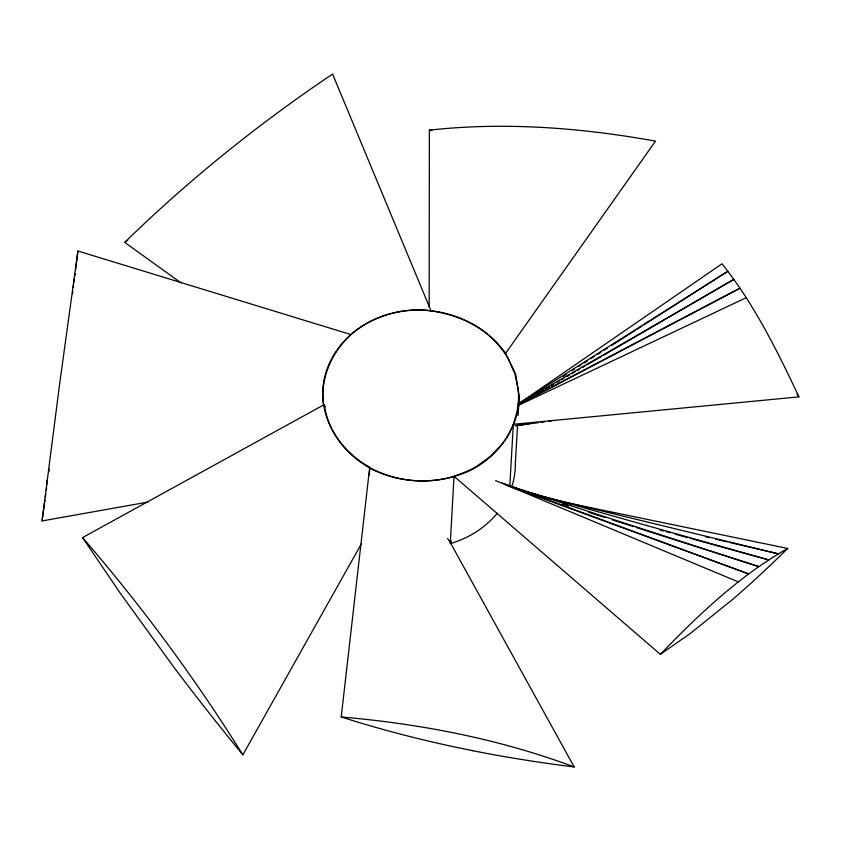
<?xml version="1.0" encoding="UTF-8"?>
<svg xmlns="http://www.w3.org/2000/svg" width="841" height="841" viewBox="0 0 841 841"><rect width="100%" height="100%" fill="white"/><g stroke="black" fill="none" stroke-linecap="round" stroke-linejoin="round"><path stroke-width="1.26" d="M429.162 306.797L429.362 130.134C504.747 121.798 581.078 127.695 655.517 141.13L505.609 353.325L515.638 374.045L519.223 396.237L518.109 415.538M369.22 475.323L369.882 467.302L363.827 463.685A97.472 84.92 3.3 0 1 324.248 404.605L323.428 404.679L322.744 391.885A98.292 85.635 3.3 0 1 333.677 355.112L337.294 349.593A98.292 85.635 3.3 0 1 420.069 309.982C453.299 310.781 486.172 325.835 505.609 353.325M509.793 486.077L513.346 424.306L516.994 412.048L518.182 403.648A81.335 70.865 3.3 0 0 518.024 388.826L514.976 374.192L508.963 360.253A81.367 70.886 3.3 0 0 500.332 347.365C481.147 323.154 450.24 311.569 420.08 309.856A98.292 85.635 3.3 0 0 350.865 334.55L77.929 251.007L59.543 384.694L42.05 520.936L147.89 502.088M517.583 424.547L515.365 463.16A98.292 85.635 3.3 0 1 512.243 485.31M472.863 750.729C428.416 741.867 384.4 730.766 341.225 716.963L369.672 467.596C395.186 481.588 426.271 484.7 454.129 476.384L660.353 654.351L690.167 633.557L732.154 599.822A911.476 226.828 -59.3 0 0 787.702 548.448L560.18 501.394M431.233 311.328L332.584 74.05C258.492 123.869 188.626 180.037 124.71 242.397L181.099 282.923M75.532 269.887L77.929 251.007M72.473 293.803L72.799 291.28M73.283 287.506L73.598 284.983M73.924 282.471L74.407 278.697M74.733 276.174L75.049 273.661M519.223 396.237C518.96 427.932 498.534 455.959 470.876 470.151C439.99 484.752 403.365 484.332 372.616 469.572C344.757 455.044 323.722 427.133 322.713 395.081C323.196 371.848 333.888 350.329 350.855 334.665M451.491 540.984L450.271 543.297L454.035 476.164L462.981 472.968A81.335 70.865 3.3 0 0 477.625 465.641L490.587 456.232L501.352 444.9A81.335 70.865 3.3 0 0 509.709 432.116L513.346 424.306L798.95 396.868C777.105 350.529 754.083 304.032 721.988 263.801L519.749 403.028M325.215 406.928A400.421 116.394 60.7 0 0 324.248 404.605L82.555 537.588L120.179 593.105L173.057 666.114A911.476 323.091 50.7 0 0 242.86 754.84L361.241 544.074M660.353 654.351C698.682 614.592 739.376 575.864 787.702 548.437M563.291 376.316L566.603 374.203M572.132 370.671L574.34 369.262M578.755 366.445L580.963 365.036M584.274 362.913L587.596 360.8M590.908 358.686L594.219 356.573M597.53 354.45L600.852 352.337M604.164 350.224L607.475 348.111M611.891 345.283L635.092 330.471M637.299 329.062L641.715 326.245M643.922 324.836L727.875 271.233L518.014 404.037M519.549 404.101L521.819 402.786M525.215 400.81L527.486 399.486M530.892 397.509L533.152 396.185M535.423 394.86L537.693 393.546M541.089 391.57L543.36 390.245M545.63 388.92L549.036 386.944M551.297 385.63L553.567 384.305M556.973 382.329L559.233 381.005M561.504 379.69L563.775 378.366M567.181 376.39L569.441 375.065M571.712 373.751L575.118 371.764M577.378 370.45L579.649 369.125M583.055 367.149L585.325 365.824M587.586 364.51L601.199 356.584M603.47 355.27L733.878 279.37L518.35 403.995M519.885 404.122L740.006 288.2L518.687 404.332M519.055 405.057L746.23 297.703M516.416 425.777L529.357 423.549M531.943 423.097L534.529 422.655M515.018 425.809L538.387 422.655M540.984 422.298L544.873 421.772M548.774 421.246L551.37 420.899M341.225 716.963C420.521 723.838 499.491 739.008 574.172 766.95L450.124 542.287A400.421 196.416 5.9 0 0 447.591 538.513M705.515 536.8L709.352 537.693M715.733 539.197L727.234 541.877M729.788 542.477L778.335 553.841L541.415 496.285M535.044 494.739L538.86 495.664M659.985 530.019L663.78 531.06M666.303 531.754L670.098 532.795M675.155 534.182L687.801 537.662M690.324 538.356L768.716 559.896L516.321 488.747M562.471 503.98L568.726 505.977M588.732 512.358L604.994 517.541M612.5 519.927L633.757 526.708M636.259 527.507L758.824 566.603L505.084 484.416M506.219 485.099L748.7 573.93L502.34 483.028M495.612 480.579L738.345 581.898M82.555 537.588C141.456 605.762 195.196 678.393 242.86 754.84M796.921 393.998L798.95 396.868M46.938 480.316L47.254 480.978M497.294 513.199A98.292 85.635 3.3 0 1 450.734 543.538M49.209 469.152A911.476 39.969 -82.4 0 1 48.873 471.633M47.506 481.536A911.476 39.969 -82.4 0 1 47.17 484.006M46.665 487.717A911.476 39.969 -82.4 0 1 46.318 490.187M45.803 493.888A911.476 39.969 -82.4 0 1 45.298 497.588M44.941 500.122A911.476 39.969 -82.4 0 1 42.05 520.936M127.769 240.221A911.476 373.961 -34.1 0 1 124.72 242.397M431.853 130.492A911.476 427.375 23.6 0 1 429.362 130.145M574.172 766.95A911.476 441.83 -5.8 0 1 472.863 750.729"/></g></svg>
